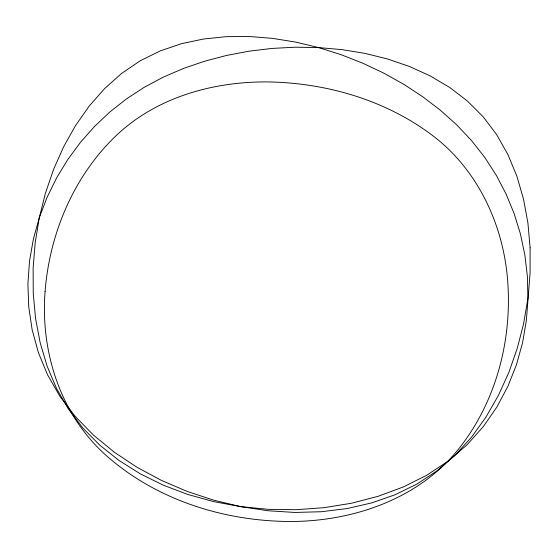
<?xml version="1.0" encoding="UTF-8"?>
<svg xmlns="http://www.w3.org/2000/svg" width="558" height="558" viewBox="0 0 558 558"><rect width="100%" height="100%" fill="white"/><g stroke="black" fill="none" stroke-linecap="round" stroke-linejoin="round"><path stroke-width="0.84" d="M530.1 247.815L530.086 273.022L526.34 320.571L522.553 342.779L516.436 364.786L507.899 386.317L496.857 407.061L483.235 426.689L466.997 444.838L448.151 461.131L426.793 475.228L403.274 486.981L378.031 496.327L351.484 503.232L324.072 507.682L296.207 509.705L268.293 509.335L240.707 506.629L213.805 501.656L187.9 494.479L163.299 485.181L140.267 473.833L119.056 460.496L99.882 445.249L82.947 428.125L68.46 409.167L56.539 388.452L47.144 366.229L40.183 342.8L35.572 318.451L33.243 293.48L33.131 268.175L35.168 242.828L39.29 217.725L45.449 193.159L53.575 169.423L63.612 146.817L75.497 125.627L89.161 106.139L104.541 88.652L121.567 73.454L140.149 60.808L160.181 50.924L181.392 43.719L203.496 39.018L226.22 36.668L249.328 36.507L272.569 38.369L295.747 42.108L318.639 47.59L341.077 54.67L362.881 63.242L383.897 73.189L403.957 84.425L422.922 96.869L440.646 110.449L456.981 125.118L471.775 140.846L484.902 157.614L496.341 175.358L506.092 194.038L514.134 213.575L520.412 233.893L524.855 254.887L527.387 276.433L527.917 298.384L523.634 323.605L517.259 348.38L508.847 372.409L498.413 395.392L486.004 417.028L471.636 437.019L455.328 455.049L437.102 470.806L416.993 484.037L395.162 494.723L371.809 502.884L347.153 508.547L321.443 511.728L294.938 512.453L267.917 510.744L240.707 506.629L213.637 500.156L187.063 491.382L161.367 480.375L136.933 467.241L114.174 452.106L93.479 435.107L75.246 416.428L59.846 396.257L47.57 374.857L38.383 352.572L32.148 329.75L28.716 306.719L27.9 283.764L29.511 261.144L33.375 239.068L39.29 217.725L47.102 197.267L56.651 177.821L67.797 159.504L80.429 142.388L94.442 126.554L109.773 112.06L126.366 98.968L144.194 87.32L163.243 77.171L183.387 68.488L204.465 61.261L226.346 55.493L248.875 51.21L271.879 48.434L295.196 47.207L318.639 47.59L342.012 49.634L365.099 53.415L387.657 59.002L409.446 66.479L430.197 75.916L449.602 87.39L467.367 100.984L483.158 116.755L496.697 134.701L507.926 154.601L516.861 176.161L523.516 199.08L527.924 223.067L530.1 247.815M45.086 291.436C40.336 351.645 60.424 415.117 106.487 455.719C156.672 500.121 224.372 521.339 290.753 521.493C353.786 521.346 419.776 498.587 459.639 447.704C496.864 400.219 512.6 338.022 507.466 278.323C502.646 222.788 476.651 168.153 431.285 134.562C384.922 100.028 326.995 83.191 269.577 81.949C213.958 81.105 155.996 97.127 115.227 136.501C73.405 176.977 49.592 233.816 45.086 291.436"/></g></svg>
